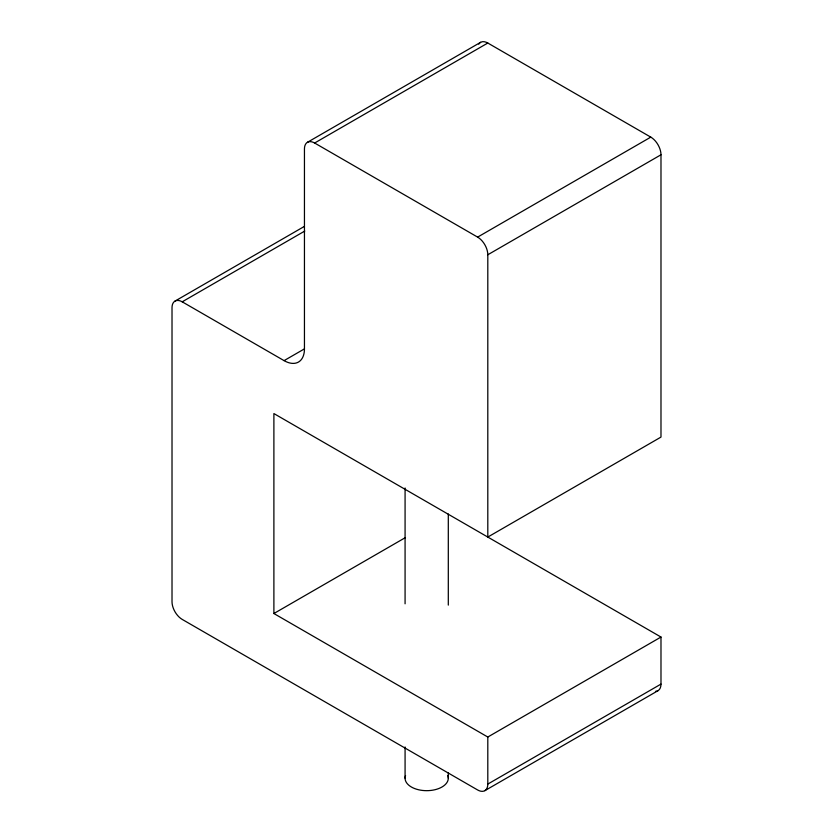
<?xml version="1.0" encoding="UTF-8"?>
<svg xmlns="http://www.w3.org/2000/svg" width="833" height="833" viewBox="0 0 833 833"><rect width="100%" height="100%" fill="white"/><g stroke="black" fill="none" stroke-linecap="round" stroke-linejoin="round"><path stroke-width="1.25" d="M307.429 142.308L480.599 42.327M314.635 143.016L487.805 43.035L650.792 137.133A14.411 8.32 60 0 1 660.986 154.782L660.986 437.086L487.805 537.066L487.805 254.763A14.411 8.32 60 0 0 477.621 237.113L314.635 143.016A14.411 8.32 60 0 0 304.451 148.899L304.451 348.86A28.811 16.639 60 0 1 284.074 360.627L182.208 301.817A14.411 8.32 60 0 0 172.014 307.7L172.014 601.759A14.411 8.32 60 0 0 182.208 619.408L477.621 789.965A14.411 8.32 60 0 0 487.805 784.082L660.986 684.101L660.986 637.047L273.89 413.564L273.89 613.525L487.805 737.028L660.986 637.047M175.003 301.098L304.316 226.441M182.208 301.817L304.774 231.053M477.621 237.113L650.792 137.133M284.074 360.627L304.316 348.944M487.805 254.763L660.986 154.782M273.89 613.525L405.452 537.566M484.827 790.673L657.997 690.692M487.805 737.028L487.805 784.082M448.3 514.013L448.3 605.112M448.3 772.993L448.3 778.199M405.077 487.992L405.077 603.81M405.077 746.972L405.077 778.199M447.8 775.554A21.606 12.474 0 0 1 426.683 790.673A21.606 12.474 0 0 1 405.567 775.554M660.986 684.101A14.411 8.32 60 0 1 655.477 691.369M478.756 44.17A14.411 8.32 60 0 1 487.805 43.035"/></g></svg>
